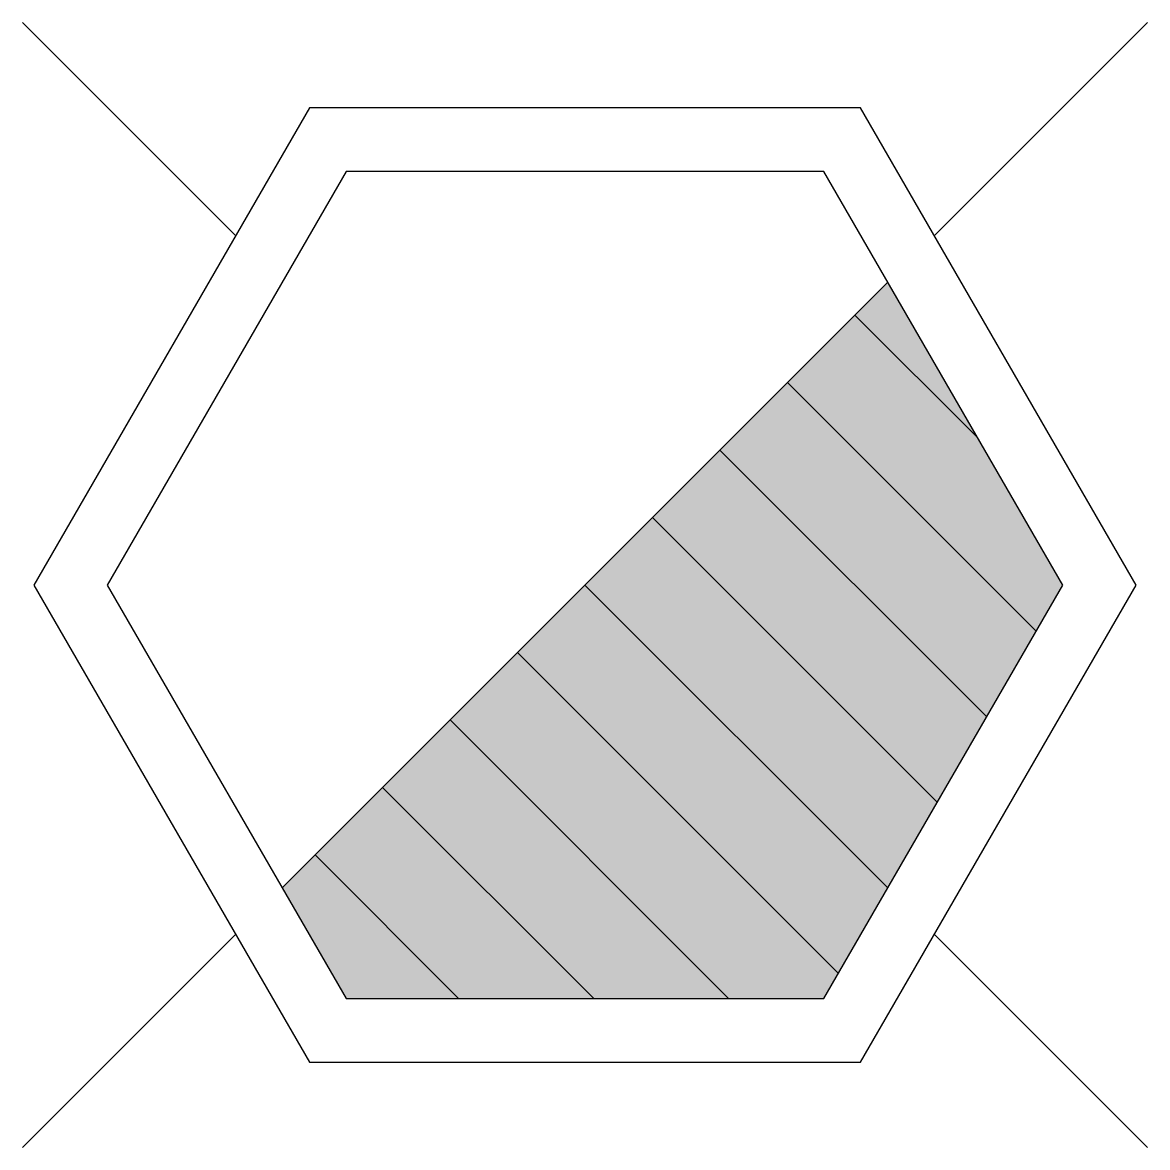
# Model space of a CAD drawing. Header units: feet. Extents: x -0.59 to 0.59, y -0.59 to 0.59.
import ezdxf

# ---------------------------------------------------------------- set-up
doc = ezdxf.new("R2010")
doc.units = ezdxf.units.FT
doc.header["$MEASUREMENT"] = 0

msp = doc.modelspace()

# ---------------------------------------------------------------- linework, layer by layer
for p, q in [((-0.366, 0.366, 1), (-0.5893, 0.5893, 1)), ((0.366, 0.366, 1), (0.5893, 0.5893, 1)), ((0.3172, 0.3172, 1.0001), (-0.3172, -0.3172, 1.0001)), ((0.4111, 0.1545, 1.0001), (0.2828, 0.2828, 1.0001)), ((0.4725, -0.0482, 1.0001), (0.2121, 0.2121, 1.0001)), ((0.4207, -0.1379, 1.0001), (0.1414, 0.1414, 1.0001)), ((0.369, -0.2276, 1.0001), (0.0707, 0.0707, 1.0001)), ((0.3172, -0.3172, 1.0001), (0, 0, 1.0001)), ((0.2655, -0.4069, 1.0001), (-0.0707, -0.0707, 1.0001)), ((0.1505, -0.4333, 1.0001), (-0.1414, -0.1414, 1.0001)), ((0.0091, -0.4333, 1.0001), (-0.2121, -0.2121, 1.0001)), ((-0.1324, -0.4333, 1.0001), (-0.2828, -0.2828, 1.0001)), ((-0.366, -0.366, 1), (-0.5893, -0.5893, 1)), ((0.366, -0.366, 1), (0.5893, -0.5893, 1))]:
    msp.add_line(p, q)
at = {"elevation": 1.0001}
msp.add_lwpolyline([(-0.2502, 0.4333), (-0.5004, 0), (-0.2502, -0.4333), (0.2502, -0.4333), (0.5004, 0), (0.2502, 0.4333)], close=True, dxfattribs=at)
for points in [[(0, 0, 1.0001), (0.2502, -0.4333, 1.0001), (0.3172, 0.3172, 1.0001), (0.5004, 0, 1.0001)], [(0, 0, 1.0001), (-0.3172, -0.3172, 1.0001), (0.2502, -0.4333, 1.0001), (-0.2502, -0.4333, 1.0001)]]:
    msp.add_solid(points)
at = {"invisible_edges": 8}
for points in [[(0.5774, 0, 1), (0.2887, 0.5, 1), (-0.2887, 0.5, 1), (-0.5774, 0, 1)], [(-0.5774, 0, 1), (-0.2887, -0.5, 1), (0.2887, -0.5, 1), (0.5774, 0, 1)]]:
    msp.add_3dface(points, dxfattribs=at)
at = {"layer": 'Defpoints'}
msp.add_point((0, 0), dxfattribs=at)

doc.saveas('drawing.dxf')
